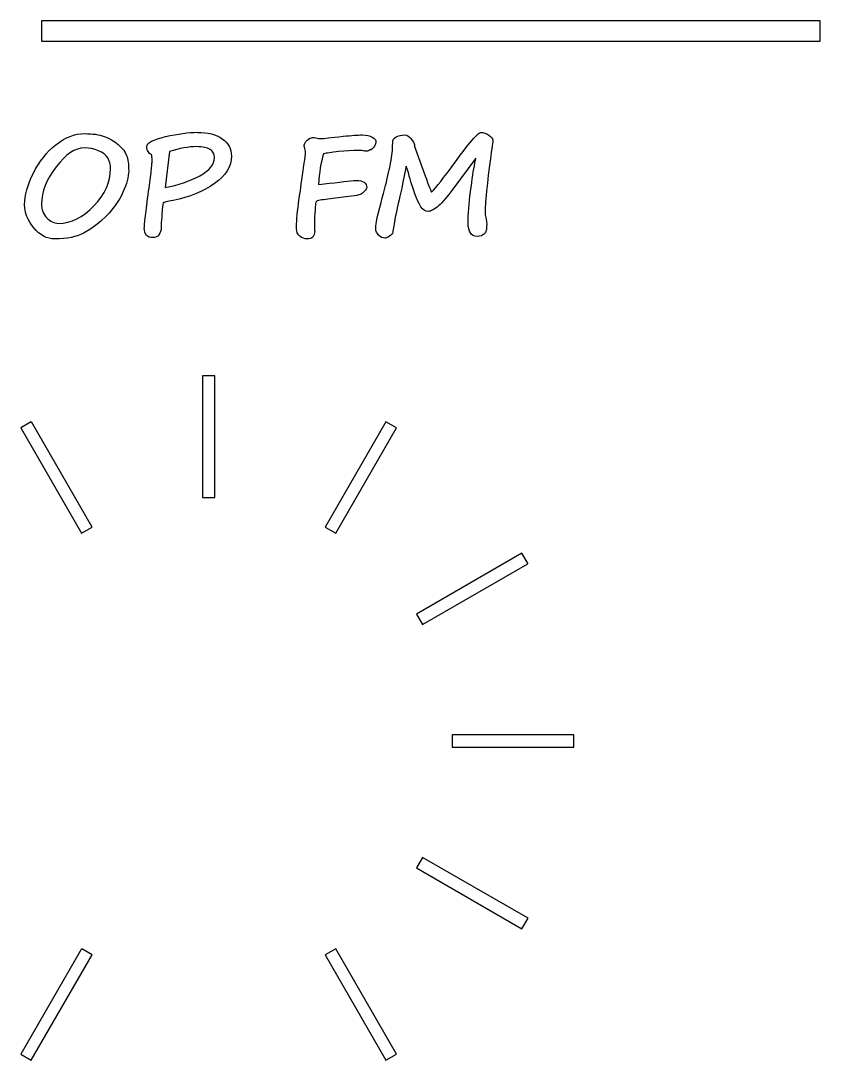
# Model space of a CAD drawing. Extents: x -1 to 126, y -65 to 138.
# Drawn here: x 105.32 to 126.33, y 41.15 to 68.48 of the extents above; entities that cross this region are included whole.
import ezdxf

# ---------------------------------------------------------------- set-up
doc = ezdxf.new("R2010")
doc.units = 0

msp = doc.modelspace()

# ---------------------------------------------------------------- linework, layer by layer
for p, q in [((105.864, 68.4811), (105.864, 67.948)), ((126.334, 68.4811), (105.864, 68.4811)), ((126.334, 67.948), (126.334, 68.4811)), ((105.864, 67.948), (126.334, 67.948)), ((106.334454, 65.290967), (106.426868, 65.349729)), ((106.426868, 65.349729), (106.519817, 65.399942)), ((106.519817, 65.399942), (106.61437, 65.441073)), ((106.61437, 65.441073), (106.709454, 65.472591)), ((106.709454, 65.472591), (106.806143, 65.495564)), ((106.806143, 65.495564), (106.903366, 65.508913)), ((106.903366, 65.508913), (107.001655, 65.513711)), ((107.002, 65.5137), (107.077319, 65.512571)), ((107.077319, 65.512571), (107.148902, 65.509354)), ((107.148902, 65.509354), (107.217276, 65.503484)), ((107.217276, 65.503484), (107.282447, 65.495468)), ((107.282447, 65.495468), (107.343881, 65.485308)), ((107.343881, 65.485308), (107.402106, 65.473032)), ((107.402106, 65.473032), (107.457128, 65.458074)), ((107.457128, 65.458074), (107.508411, 65.440971)), ((107.508411, 65.440971), (107.606167, 65.40091)), ((107.606167, 65.40091), (107.700183, 65.351764)), ((107.700183, 65.351764), (107.789927, 65.294605)), ((108.757332, 65.31286), (108.826242, 65.345445)), ((108.826242, 65.345445), (108.910646, 65.37643)), ((108.910646, 65.37643), (109.010005, 65.406343)), ((109.010005, 65.406343), (109.124855, 65.435189)), ((109.124855, 65.435189), (109.245045, 65.461351)), ((109.245045, 65.461351), (109.360965, 65.484324)), ((109.360965, 65.484324), (109.472609, 65.504079)), ((109.472609, 65.504079), (109.579983, 65.519573)), ((109.579983, 65.519573), (109.682545, 65.53185)), ((109.682545, 65.53185), (109.780835, 65.540938)), ((109.780835, 65.540938), (109.874854, 65.546272)), ((109.874854, 65.546272), (109.964062, 65.547965)), ((109.964, 65.5479), (110.063359, 65.54536)), ((110.063359, 65.54536), (110.157912, 65.537345)), ((110.157912, 65.537345), (110.247119, 65.524532)), ((110.247119, 65.524532), (110.330987, 65.505849)), ((110.330987, 65.505849), (110.409513, 65.48234)), ((110.409513, 65.48234), (110.483232, 65.453494)), ((110.483232, 65.453494), (110.551606, 65.419306)), ((110.551606, 65.419306), (110.61464, 65.379775)), ((110.61464, 65.379775), (110.671265, 65.335971)), ((110.671265, 65.335971), (110.720945, 65.288431)), ((112.814728, 65.306426), (112.848383, 65.341148)), ((112.848383, 65.341148), (112.886311, 65.371596)), ((112.886311, 65.371596), (112.922636, 65.393497)), ((112.922636, 65.393497), (112.957358, 65.406846)), ((112.957358, 65.406846), (112.990477, 65.411108)), ((112.99, 65.4111), (113.034337, 65.40856)), ((113.034337, 65.40856), (113.080277, 65.400545)), ((113.08, 65.4004), (113.148377, 65.389704)), ((113.148377, 65.389704), (113.219423, 65.385978)), ((113.22, 65.386), (113.244581, 65.387129)), ((113.244581, 65.387129), (113.282509, 65.389669)), ((113.282509, 65.389669), (113.334325, 65.39393)), ((113.334325, 65.39393), (113.399496, 65.400337)), ((113.399496, 65.400337), (113.478555, 65.408352)), ((113.478555, 65.408352), (113.571505, 65.418512)), ((113.571505, 65.418512), (113.677807, 65.430252)), ((113.677807, 65.430252), (113.798, 65.443601)), ((113.798, 65.4437), (113.878129, 65.452251)), ((113.878129, 65.452251), (113.952381, 65.459194)), ((113.952381, 65.459194), (114.021825, 65.4656)), ((114.021825, 65.4656), (114.086462, 65.470398)), ((114.086462, 65.470398), (114.145223, 65.47466)), ((114.145223, 65.47466), (114.199176, 65.4772)), ((114.199176, 65.4772), (114.247786, 65.478893)), ((114.247786, 65.478893), (114.291056, 65.479458)), ((114.291, 65.4795), (114.372195, 65.476311)), ((114.372195, 65.476311), (114.443245, 65.465615)), ((114.443245, 65.465615), (114.505209, 65.448512)), ((114.505209, 65.448512), (114.557025, 65.42393)), ((114.557025, 65.42393), (114.598693, 65.396696)), ((114.598693, 65.396696), (114.628605, 65.37107)), ((114.628605, 65.37107), (114.646244, 65.346489)), ((114.646244, 65.346489), (114.652115, 65.323516)), ((115.096, 65.2797), (115.101334, 65.325107)), ((115.101334, 65.325107), (115.118437, 65.364638)), ((115.118437, 65.364638), (115.146207, 65.398823)), ((115.146207, 65.398823), (115.185205, 65.427669)), ((115.185205, 65.427669), (115.233281, 65.450106)), ((115.233281, 65.450106), (115.288303, 65.466672)), ((115.288303, 65.466672), (115.349734, 65.476296)), ((115.349734, 65.476296), (115.418645, 65.479485)), ((115.419, 65.4795), (115.457995, 65.47363)), ((115.457995, 65.47363), (115.496989, 65.455455)), ((115.496989, 65.455455), (115.535987, 65.425006)), ((115.535987, 65.425006), (115.574981, 65.382272)), ((115.574981, 65.382272), (115.610773, 65.334729)), ((115.610773, 65.334729), (115.639618, 65.288788)), ((117.136637, 65.284531), (117.183644, 65.341153)), ((117.183644, 65.341153), (117.222641, 65.387093)), ((117.222641, 65.387093), (117.256827, 65.425021)), ((117.256827, 65.425021), (117.288345, 65.457606)), ((117.288345, 65.457606), (117.317191, 65.484841)), ((117.317191, 65.484841), (117.343382, 65.507814)), ((117.343382, 65.507814), (117.366891, 65.525453)), ((117.366891, 65.525453), (117.387719, 65.537729)), ((117.387719, 65.537729), (117.406402, 65.545208)), ((117.406402, 65.545208), (117.421896, 65.547748)), ((117.422, 65.5479), (117.46794, 65.543102)), ((117.46794, 65.543102), (117.516017, 65.529217)), ((117.516017, 65.529217), (117.566763, 65.505708)), ((117.566763, 65.505708), (117.619648, 65.473122)), ((117.619648, 65.473122), (117.667192, 65.437334)), ((117.667192, 65.437334), (117.70138, 65.404212)), ((117.70138, 65.404212), (117.721672, 65.3743)), ((117.721672, 65.3743), (117.728614, 65.346529)), ((117.727871, 65.329397), (117.724682, 65.297345)), ((117.729, 65.3465), (117.727871, 65.329397)), ((105.989903, 64.980605), (106.070032, 65.066609)), ((106.070032, 65.066609), (106.154433, 65.147271)), ((106.154433, 65.147271), (106.24311, 65.222591)), ((106.24311, 65.222591), (106.334454, 65.290967)), ((106.717632, 65.067615), (106.625219, 65.013662)), ((106.808979, 65.106612), (106.717632, 65.067615)), ((106.899256, 65.129585), (106.808979, 65.106612)), ((106.989, 65.1376), (106.899256, 65.129585)), ((107.087202, 65.132808), (106.989446, 65.137606)), ((107.181219, 65.118923), (107.087202, 65.132808)), ((107.272565, 65.09595), (107.181219, 65.118923)), ((107.360706, 65.063365), (107.272565, 65.09595)), ((107.440835, 65.02437), (107.360706, 65.063365)), ((107.789927, 65.294605), (107.875931, 65.228901)), ((107.875931, 65.228901), (107.952854, 65.158388)), ((107.952854, 65.158388), (108.016422, 65.086805)), ((108.016422, 65.086805), (108.065034, 65.013622)), ((108.63719, 65.133857), (108.634932, 65.171248)), ((108.635, 65.1713), (108.642479, 65.208694)), ((108.64306, 65.099668), (108.63719, 65.133857)), ((108.642479, 65.208694), (108.665452, 65.244486)), ((108.652684, 65.068153), (108.64306, 65.099668)), ((108.666033, 65.03984), (108.652684, 65.068153)), ((108.665452, 65.244486), (108.703916, 65.279208)), ((108.703916, 65.279208), (108.757332, 65.31286)), ((109.327012, 65.070736), (109.231392, 65.039754)), ((109.421028, 65.097435), (109.327012, 65.070736)), ((109.512909, 65.120407), (109.421028, 65.097435)), ((109.603189, 65.138554), (109.512909, 65.120407)), ((109.69133, 65.152976), (109.603189, 65.138554)), ((109.777334, 65.163672), (109.69133, 65.152976)), ((109.861735, 65.169542), (109.777334, 65.163672)), ((109.944, 65.1718), (109.861735, 65.169542)), ((110.000527, 65.170694), (109.943905, 65.171822)), ((110.053946, 65.166968), (110.000527, 65.170694)), ((110.103092, 65.161098), (110.053946, 65.166968)), ((110.149032, 65.153083), (110.103092, 65.161098)), ((110.191233, 65.142923), (110.149032, 65.153083)), ((110.229694, 65.13011), (110.191233, 65.142923)), ((110.264416, 65.114616), (110.229694, 65.13011)), ((110.295934, 65.097513), (110.264416, 65.114616)), ((110.323169, 65.077221), (110.295934, 65.097513)), ((110.347214, 65.055321), (110.323169, 65.077221)), ((110.36697, 65.03074), (110.347214, 65.055321)), ((110.720945, 65.288431), (110.762612, 65.237148)), ((110.762612, 65.237148), (110.7968, 65.182126)), ((110.7968, 65.182126), (110.822962, 65.123365)), ((110.822962, 65.123365), (110.842182, 65.060867)), ((110.842182, 65.060867), (110.853414, 64.99516)), ((112.772752, 65.18252), (112.771624, 65.207638)), ((112.772, 65.2076), (112.776798, 65.239652)), ((112.777042, 65.15421), (112.772752, 65.18252)), ((112.776798, 65.239652), (112.791219, 65.272774)), ((112.782912, 65.121622), (112.777042, 65.15421)), ((112.792, 65.0853), (112.782912, 65.121622)), ((112.791219, 65.272774), (112.814728, 65.306426)), ((112.802783, 65.038789), (112.792086, 65.085265)), ((113.81467, 65.053621), (113.674713, 65.041881)), ((113.947148, 65.062173), (113.81467, 65.053621)), ((114.07108, 65.067507), (113.947148, 65.062173)), ((114.187, 65.0692), (114.07108, 65.067507)), ((114.237774, 65.068836), (114.187561, 65.0694)), ((114.280508, 65.067143), (114.237774, 65.068836)), ((114.315766, 65.063925), (114.280508, 65.067143)), ((114.343, 65.0602), (114.315766, 65.063925)), ((114.371812, 65.054893), (114.342432, 65.060227)), ((114.406, 65.0532), (114.371812, 65.054893)), ((114.435675, 65.055935), (114.406293, 65.053395)), ((114.463446, 65.065023), (114.435675, 65.055935)), ((114.488027, 65.078908), (114.463446, 65.065023)), ((114.511, 65.0992), (114.488027, 65.078908)), ((114.543991, 65.102882), (114.510872, 65.080445)), ((114.511, 65.0806), (114.511, 65.0992)), ((114.572837, 65.127463), (114.543991, 65.102882)), ((114.596882, 65.154697), (114.572837, 65.127463)), ((114.616638, 65.183543), (114.596882, 65.154697)), ((114.632132, 65.215059), (114.616638, 65.183543)), ((114.643336, 65.249247), (114.632132, 65.215059)), ((114.649742, 65.285039), (114.643336, 65.249247)), ((114.652, 65.3235), (114.649742, 65.285039)), ((115.073418, 64.948013), (115.086767, 65.070342)), ((115.086767, 65.070342), (115.094246, 65.180917)), ((115.094246, 65.180917), (115.096786, 65.279743)), ((115.639618, 65.288788), (115.662055, 65.244451)), ((115.662055, 65.244451), (115.677549, 65.202251)), ((115.664, 65.2053), (115.916024, 64.503978)), ((115.678, 65.2022), (115.664171, 65.205304)), ((116.950737, 65.045215), (117.020717, 65.136559)), ((117.020717, 65.136559), (117.082148, 65.216154)), ((117.082148, 65.216154), (117.136637, 65.284531)), ((117.700637, 65.114121), (117.68836, 65.023841)), ((117.710797, 65.189974), (117.700637, 65.114121)), ((117.718812, 65.250872), (117.710797, 65.189974)), ((117.724682, 65.297345), (117.718812, 65.250872)), ((105.774091, 64.691073), (105.841934, 64.793105)), ((105.841934, 64.793105), (105.913514, 64.889258)), ((105.913514, 64.889258), (105.989903, 64.980605)), ((106.438788, 64.858214), (106.344236, 64.757252)), ((106.532272, 64.943685), (106.438788, 64.858214)), ((106.625219, 65.013662), (106.532272, 64.943685)), ((107.508678, 64.980566), (107.440835, 65.02437)), ((107.563697, 64.931954), (107.508678, 64.980566)), ((107.605898, 64.878535), (107.563697, 64.931954)), ((107.637417, 64.818707), (107.605898, 64.878535)), ((107.659853, 64.749796), (107.637417, 64.818707)), ((108.065034, 65.013622), (108.100289, 64.93937)), ((108.100289, 64.93937), (108.113639, 64.900375)), ((108.113639, 64.900375), (108.124843, 64.858174)), ((108.124843, 64.858174), (108.134467, 64.812234)), ((108.134467, 64.812234), (108.142482, 64.762555)), ((108.683672, 65.014722), (108.666033, 65.03984)), ((108.705036, 64.992286), (108.683672, 65.014722)), ((108.730154, 64.973066), (108.705036, 64.992286)), ((108.759, 64.9565), (108.730154, 64.973066)), ((108.765142, 64.938869), (108.759272, 64.956508)), ((108.768896, 64.905214), (108.765142, 64.938869)), ((108.771436, 64.856071), (108.768896, 64.905214)), ((108.771412, 64.772792), (108.771976, 64.790967)), ((108.772, 64.7909), (108.771436, 64.856071)), ((109.231, 65.04), (109.116982, 64.10133)), ((110.383536, 65.004041), (110.36697, 65.03074)), ((110.396349, 64.975195), (110.383536, 65.004041)), ((110.387831, 64.750871), (110.406514, 64.811768)), ((110.405436, 64.94368), (110.396349, 64.975195)), ((110.411307, 64.910025), (110.405436, 64.94368)), ((110.406514, 64.811768), (110.412385, 64.873733)), ((110.413, 64.8737), (110.411307, 64.910025)), ((110.850057, 64.823505), (110.829229, 64.724679)), ((110.857, 64.925), (110.850057, 64.823505)), ((110.853414, 64.99516), (110.857168, 64.925183)), ((112.763087, 64.680309), (112.783915, 64.826675)), ((112.783915, 64.826675), (112.805815, 64.982659)), ((112.806, 64.9827), (112.802783, 65.038789)), ((113.231909, 64.802652), (113.211081, 64.709169)), ((113.254346, 64.892396), (113.231909, 64.802652)), ((113.28, 64.9784), (113.254346, 64.892396)), ((113.309329, 64.987384), (113.279949, 64.978296)), ((113.344584, 64.995935), (113.309329, 64.987384)), ((113.385718, 65.004487), (113.344584, 64.995935)), ((113.432191, 65.012502), (113.385718, 65.004487)), ((113.484007, 65.019981), (113.432191, 65.012502)), ((113.542235, 65.027459), (113.484007, 65.019981)), ((113.605803, 65.034938), (113.542235, 65.027459)), ((113.674713, 65.041881), (113.605803, 65.034938)), ((115.049373, 64.774935), (115.055243, 64.813396)), ((115.055243, 64.813396), (115.073418, 64.948013)), ((117.28, 64.8661), (116.674352, 64.053301)), ((116.697, 64.7044), (116.789414, 64.829402)), ((116.789414, 64.829402), (116.873815, 64.943183)), ((116.873815, 64.943183), (116.950737, 65.045215)), ((117.256, 64.7364), (117.264551, 64.77967)), ((117.264551, 64.77967), (117.271494, 64.815462)), ((117.271494, 64.815462), (117.276292, 64.844308)), ((117.276292, 64.844308), (117.280017, 64.866208)), ((117.656, 64.7995), (117.631419, 64.615206)), ((117.673402, 64.919142), (117.656299, 64.799483)), ((117.68836, 65.023841), (117.673402, 64.919142)), ((105.650695, 64.472057), (105.70999, 64.584235)), ((105.70999, 64.584235), (105.774091, 64.691073)), ((106.158872, 64.516867), (106.080883, 64.394004)), ((106.248616, 64.640799), (106.158872, 64.516867)), ((106.344236, 64.757252), (106.248616, 64.640799)), ((107.673738, 64.672341), (107.659853, 64.749796)), ((107.670967, 64.458118), (107.67791, 64.585787)), ((107.678, 64.5858), (107.673738, 64.672341)), ((108.142482, 64.762555), (108.148352, 64.709669)), ((108.148352, 64.709669), (108.152613, 64.65358)), ((108.152613, 64.65358), (108.155153, 64.593752)), ((108.156, 64.5302), (108.153742, 64.471441)), ((108.155153, 64.593752), (108.156282, 64.530182)), ((108.743077, 64.477398), (108.748947, 64.529214)), ((108.748947, 64.529214), (108.754281, 64.576221)), ((108.754281, 64.576221), (108.759079, 64.619491)), ((108.759079, 64.619491), (108.762832, 64.658486)), ((108.762832, 64.658486), (108.766049, 64.693211)), ((108.766049, 64.693211), (108.768589, 64.724193)), ((108.768589, 64.724193), (108.770283, 64.750355)), ((108.770283, 64.750355), (108.771412, 64.772792)), ((110.113794, 64.460272), (110.192853, 64.516894)), ((110.192853, 64.516894), (110.26016, 64.574053)), ((110.26016, 64.574053), (110.315182, 64.631745)), ((110.315182, 64.631745), (110.357382, 64.691039)), ((110.357382, 64.691039), (110.387831, 64.750871)), ((110.745361, 64.537179), (110.682327, 64.447969)), ((110.793971, 64.629593), (110.745361, 64.537179)), ((110.829229, 64.724679), (110.793971, 64.629593)), ((112.725692, 64.417487), (112.743867, 64.544092)), ((112.743867, 64.544092), (112.763087, 64.680309)), ((113.177948, 64.509384), (113.165672, 64.403079)), ((113.193443, 64.611413), (113.177948, 64.509384)), ((113.211081, 64.709169), (113.193443, 64.611413)), ((114.989005, 64.488613), (115.005036, 64.558589)), ((115.005036, 64.558589), (115.018921, 64.622157)), ((115.018921, 64.622157), (115.031198, 64.679852)), ((115.031198, 64.679852), (115.040821, 64.730598)), ((115.040821, 64.730598), (115.049373, 64.774935)), ((115.446, 64.6607), (115.353713, 64.192211)), ((115.45373, 64.646708), (115.446251, 64.660593)), ((115.463354, 64.624808), (115.45373, 64.646708)), ((115.474022, 64.595426), (115.463354, 64.624808)), ((115.486299, 64.557501), (115.474022, 64.595426)), ((115.500184, 64.512094), (115.486299, 64.557501)), ((115.516214, 64.458675), (115.500184, 64.512094)), ((116.51657, 64.462387), (116.604177, 64.578307)), ((116.604177, 64.578307), (116.697127, 64.704373)), ((117.201795, 64.420167), (117.21568, 64.509378)), ((117.21568, 64.509378), (117.229565, 64.592176)), ((117.229565, 64.592176), (117.242914, 64.668029)), ((117.242914, 64.668029), (117.255727, 64.736406)), ((117.631419, 64.615206), (117.607909, 64.420761)), ((105.510738, 64.140862), (105.550266, 64.248233)), ((105.550266, 64.248233), (105.596743, 64.35881)), ((105.596743, 64.35881), (105.650695, 64.472057)), ((106.015176, 64.271141), (105.961224, 64.148812)), ((106.080883, 64.394004), (106.015176, 64.271141)), ((107.61702, 64.208117), (107.650675, 64.332049)), ((107.650675, 64.332049), (107.670967, 64.458118)), ((108.118493, 64.275926), (108.097129, 64.20488)), ((108.134523, 64.344303), (108.118493, 64.275926)), ((108.146263, 64.409474), (108.134523, 64.344303)), ((108.153742, 64.471441), (108.146263, 64.409474)), ((108.711016, 64.229534), (108.720104, 64.297377)), ((108.720104, 64.297377), (108.728655, 64.361478)), ((108.728655, 64.361478), (108.736134, 64.421843)), ((108.736134, 64.421843), (108.743077, 64.477398)), ((109.600974, 64.219887), (109.712085, 64.259951)), ((109.712085, 64.259951), (109.819456, 64.304288)), ((109.819456, 64.304288), (109.923088, 64.352901)), ((109.923088, 64.352901), (110.022447, 64.40525)), ((110.022447, 64.40525), (110.113794, 64.460272)), ((110.515125, 64.279167), (110.410426, 64.199574)), ((110.605938, 64.361965), (110.515125, 64.279167)), ((110.682327, 64.447969), (110.605938, 64.361965)), ((112.694168, 64.194199), (112.709126, 64.301037)), ((112.709126, 64.301037), (112.725692, 64.417487)), ((113.154976, 64.293035), (113.147497, 64.179254)), ((113.165672, 64.403079), (113.154976, 64.293035)), ((113.566231, 64.221462), (113.693903, 64.236956)), ((113.693903, 64.236956), (113.816232, 64.254059)), ((113.816, 64.2541), (113.91162, 64.266913)), ((113.91162, 64.266913), (113.997624, 64.276)), ((113.997624, 64.276), (114.073477, 64.281334)), ((114.073477, 64.281334), (114.139717, 64.283028)), ((114.14, 64.2829), (114.204101, 64.279683)), ((114.204101, 64.279683), (114.259657, 64.271131)), ((114.259657, 64.271131), (114.306133, 64.256174)), ((114.306133, 64.256174), (114.344594, 64.235346)), ((114.344594, 64.235346), (114.374507, 64.208111)), ((114.906202, 64.145662), (114.929711, 64.240748)), ((114.929711, 64.240748), (114.951611, 64.329959)), ((114.951611, 64.329959), (114.971367, 64.412223)), ((114.971367, 64.412223), (114.989005, 64.488613)), ((115.533317, 64.397244), (115.516214, 64.458675)), ((115.552, 64.3278), (115.533317, 64.397244)), ((115.561723, 64.294088), (115.552099, 64.327743)), ((115.572419, 64.25723), (115.561723, 64.294088)), ((115.585232, 64.216096), (115.572419, 64.25723)), ((115.916, 64.5041), (115.952325, 64.403671)), ((115.952325, 64.403671), (115.98491, 64.313394)), ((115.98491, 64.313394), (116.014826, 64.232198)), ((116.014826, 64.232198), (116.041524, 64.160616)), ((116.290076, 64.172321), (116.360055, 64.259395)), ((116.360055, 64.259395), (116.435375, 64.356082)), ((116.435375, 64.356082), (116.51657, 64.462387)), ((117.172415, 64.219313), (117.186837, 64.322945)), ((117.186837, 64.322945), (117.201795, 64.420167)), ((117.607909, 64.420761), (117.586009, 64.2151)), ((105.453032, 63.933598), (105.478686, 64.035627)), ((105.478686, 64.035627), (105.510738, 64.140862)), ((105.919556, 64.027016), (105.889644, 63.90629)), ((105.961224, 64.148812), (105.919556, 64.027016)), ((107.43326, 63.845938), (107.508046, 63.964528)), ((107.508046, 63.964528), (107.569477, 64.085254)), ((107.569477, 64.085254), (107.61702, 64.208117)), ((108.00577, 63.972509), (107.96624, 63.891311)), ((108.041026, 64.053171), (108.00577, 63.972509)), ((108.071475, 64.13063), (108.041026, 64.053171)), ((108.097129, 64.20488), (108.071475, 64.13063)), ((108.66654, 63.899419), (108.680425, 63.999311)), ((108.68, 63.9993), (108.691232, 64.079962)), ((108.691232, 64.079962), (108.701392, 64.156884)), ((108.701392, 64.156884), (108.711016, 64.229534)), ((109.117, 64.1013), (109.244135, 64.124809)), ((109.244135, 64.124809), (109.366998, 64.15258)), ((109.366998, 64.15258), (109.486124, 64.184095)), ((109.486124, 64.184095), (109.600974, 64.219887)), ((110.048781, 63.991241), (109.9163, 63.933013)), ((110.175383, 64.054809), (110.048781, 63.991241)), ((110.296109, 64.124252), (110.175383, 64.054809)), ((110.410426, 64.199574), (110.296109, 64.124252)), ((112.65731, 63.934049), (112.668542, 64.010972)), ((112.668542, 64.010972), (112.680819, 64.097509)), ((112.680819, 64.097509), (112.694168, 64.194199)), ((113.148, 64.1793), (113.222253, 64.187851)), ((113.222253, 64.187851), (113.297039, 64.19533)), ((113.297, 64.1953), (113.434287, 64.207577)), ((113.434287, 64.207577), (113.566231, 64.221462)), ((114.331776, 63.971502), (114.303464, 63.948529)), ((114.359011, 63.998736), (114.331776, 63.971502)), ((114.38252, 64.026507), (114.359011, 63.998736)), ((114.374507, 64.208111), (114.395871, 64.175526)), ((114.399623, 64.051625), (114.38252, 64.026507)), ((114.395871, 64.175526), (114.408684, 64.136531)), ((114.409783, 64.072989), (114.399623, 64.051625)), ((114.408684, 64.136531), (114.412945, 64.091658)), ((114.413, 64.0917), (114.409783, 64.072989)), ((114.852805, 63.935728), (114.880576, 64.043633)), ((114.880576, 64.043633), (114.906202, 64.145662)), ((115.309663, 63.974151), (115.287226, 63.871586)), ((115.3321, 64.080453), (115.309663, 63.974151)), ((115.354, 64.1921), (115.3321, 64.080453)), ((115.599654, 64.171225), (115.585232, 64.216096)), ((115.615148, 64.123149), (115.599654, 64.171225)), ((115.632787, 64.070797), (115.615148, 64.123149)), ((115.65147, 64.015241), (115.632787, 64.070797)), ((115.672298, 63.955413), (115.65147, 64.015241)), ((116.041524, 64.160616), (116.065033, 64.098651)), ((116.065033, 64.098651), (116.085861, 64.046299)), ((116.085861, 64.046299), (116.102964, 64.003565)), ((116.102964, 64.003565), (116.117385, 63.970446)), ((116.117, 63.9704), (116.168816, 64.028092)), ((116.168816, 64.028092), (116.226508, 64.095399)), ((116.226508, 64.095399), (116.290076, 64.172321)), ((116.622184, 63.982687), (116.571968, 63.916449)), ((116.674, 64.0532), (116.622184, 63.982687)), ((117.127006, 63.871557), (117.141427, 63.99068)), ((117.141427, 63.99068), (117.156921, 64.108736)), ((117.156921, 64.108736), (117.172415, 64.219313)), ((117.564645, 63.998751), (117.555021, 63.893519)), ((117.586009, 64.2151), (117.564645, 63.998751)), ((105.421, 63.6446), (105.424725, 63.738083)), ((105.424725, 63.738083), (105.435393, 63.834772)), ((105.435393, 63.834772), (105.453032, 63.933598)), ((105.871469, 63.785564), (105.865598, 63.665371)), ((105.889644, 63.90629), (105.871469, 63.785564)), ((107.24309, 63.613031), (107.345119, 63.728415)), ((107.345119, 63.728415), (107.43326, 63.845938)), ((107.874359, 63.731591), (107.82201, 63.653599)), ((107.922436, 63.810649), (107.874359, 63.731591)), ((107.96624, 63.891311), (107.922436, 63.810649)), ((108.630782, 63.631254), (108.641986, 63.715656)), ((108.641986, 63.715656), (108.653727, 63.804866)), ((108.653727, 63.804866), (108.66654, 63.899419)), ((109.059, 63.6964), (109.047768, 63.595438)), ((109.07064, 63.70015), (109.059408, 63.696425)), ((109.088279, 63.704948), (109.07064, 63.70015)), ((109.112324, 63.710818), (109.088279, 63.704948)), ((109.142237, 63.718297), (109.112324, 63.710818)), ((109.179098, 63.726312), (109.142237, 63.718297)), ((109.221832, 63.7354), (109.179098, 63.726312)), ((109.270442, 63.746068), (109.221832, 63.7354)), ((109.326, 63.7573), (109.270442, 63.746068)), ((109.482005, 63.792523), (109.32549, 63.757265)), ((109.632647, 63.833654), (109.482005, 63.792523)), ((109.777413, 63.880664), (109.632647, 63.833654)), ((109.9163, 63.933013), (109.777413, 63.880664)), ((112.621129, 63.681379), (112.623669, 63.698482)), ((112.623669, 63.698482), (112.627394, 63.725716)), ((112.627394, 63.725716), (112.632728, 63.763108)), ((112.632728, 63.763108), (112.639671, 63.810117)), ((112.639671, 63.810117), (112.647686, 63.867276)), ((112.647686, 63.867276), (112.65731, 63.934049)), ((113.074004, 63.691104), (113.070787, 63.672421)), ((113.076544, 63.704453), (113.074004, 63.691104)), ((113.079084, 63.712468), (113.076544, 63.704453)), ((113.091897, 63.732223), (113.079084, 63.712468)), ((113.109, 63.7445), (113.091897, 63.732223)), ((113.145191, 63.752422), (113.108867, 63.744407)), ((113.185789, 63.760973), (113.145191, 63.752422)), ((113.230662, 63.768988), (113.185789, 63.760973)), ((113.280342, 63.777003), (113.230662, 63.768988)), ((113.334828, 63.785018), (113.280342, 63.777003)), ((113.393589, 63.79357), (113.334828, 63.785018)), ((113.457157, 63.801585), (113.393589, 63.79357)), ((113.525, 63.8096), (113.457157, 63.801585)), ((114.013, 63.8662), (113.524756, 63.809756)), ((114.090858, 63.878058), (114.013402, 63.866318)), ((114.154962, 63.890335), (114.090858, 63.878058)), ((114.206244, 63.902611), (114.154962, 63.890335)), ((114.243636, 63.914888), (114.206244, 63.902611)), ((114.274085, 63.92931), (114.243636, 63.914888)), ((114.303464, 63.948529), (114.274085, 63.92931)), ((114.758255, 63.573547), (114.79191, 63.700685)), ((114.79191, 63.700685), (114.823426, 63.821411)), ((114.823426, 63.821411), (114.852805, 63.935728)), ((115.26479, 63.774363), (115.241817, 63.674471)), ((115.287226, 63.871586), (115.26479, 63.774363)), ((115.715032, 63.840563), (115.672298, 63.955413)), ((115.756699, 63.741204), (115.715032, 63.840563)), ((115.798366, 63.657336), (115.756699, 63.741204)), ((116.386071, 63.697431), (116.343337, 63.654161)), ((116.429875, 63.745507), (116.386071, 63.697431)), ((116.475815, 63.79786), (116.429875, 63.745507)), ((116.523358, 63.855015), (116.475815, 63.79786)), ((116.571968, 63.916449), (116.523358, 63.855015)), ((117.103497, 63.647732), (117.114193, 63.75724)), ((117.114193, 63.75724), (117.127006, 63.871557)), ((117.539527, 63.717235), (117.533657, 63.646188)), ((117.54647, 63.800036), (117.539527, 63.717235)), ((117.555021, 63.893519), (117.54647, 63.800036)), ((105.424548, 63.566604), (105.420823, 63.644593)), ((105.43578, 63.489679), (105.424548, 63.566604)), ((105.454464, 63.412757), (105.43578, 63.489679)), ((105.481162, 63.336904), (105.454464, 63.412757)), ((105.866, 63.6654), (105.868258, 63.611981)), ((105.868258, 63.611981), (105.874664, 63.560701)), ((105.874664, 63.560701), (105.88536, 63.511555)), ((105.88536, 63.511555), (105.899782, 63.464545)), ((105.899782, 63.464545), (105.919001, 63.420208)), ((105.919001, 63.420208), (105.941974, 63.378008)), ((106.908154, 63.333651), (107.021935, 63.41271)), ((107.021935, 63.41271), (107.133582, 63.50566)), ((107.133582, 63.50566), (107.24309, 63.613031)), ((107.639853, 63.426568), (107.570406, 63.353385)), ((107.705023, 63.501357), (107.639853, 63.426568)), ((107.765385, 63.576676), (107.705023, 63.501357)), ((107.82201, 63.653599), (107.765385, 63.576676)), ((108.595504, 63.348671), (108.602983, 63.411169)), ((108.602983, 63.411169), (108.611535, 63.479546)), ((108.611535, 63.479546), (108.620622, 63.552729)), ((108.620622, 63.552729), (108.630782, 63.631254)), ((109.038144, 63.499282), (109.029592, 63.408471)), ((109.047768, 63.595438), (109.038144, 63.499282)), ((112.587997, 63.379618), (112.597085, 63.471498)), ((112.597085, 63.471498), (112.608317, 63.569787)), ((112.608317, 63.569787), (112.620594, 63.673955)), ((112.62, 63.6739), (112.621129, 63.681379)), ((113.047391, 63.414938), (113.042593, 63.327867)), ((113.053797, 63.505218), (113.047391, 63.414938)), ((113.057551, 63.549019), (113.053797, 63.505218)), ((113.061276, 63.58748), (113.057551, 63.549019)), ((113.064494, 63.620602), (113.061276, 63.58748)), ((113.068247, 63.649448), (113.064494, 63.620602)), ((113.070787, 63.672421), (113.068247, 63.649448)), ((114.691511, 63.312265), (114.722496, 63.439934)), ((114.723, 63.44), (114.758255, 63.573547)), ((115.192118, 63.44584), (115.165419, 63.317099)), ((115.217235, 63.564963), (115.192118, 63.44584)), ((115.241817, 63.674471), (115.217235, 63.564963)), ((115.839497, 63.589495), (115.798366, 63.657336)), ((115.881698, 63.537143), (115.839497, 63.589495)), ((115.927105, 63.499215), (115.881698, 63.537143)), ((115.975717, 63.476779), (115.927105, 63.499215)), ((116.027, 63.4693), (115.975717, 63.476779)), ((116.055945, 63.471475), (116.026566, 63.469218)), ((116.086394, 63.478418), (116.055945, 63.471475)), ((116.118446, 63.489622), (116.086394, 63.478418)), ((116.152098, 63.505652), (116.118446, 63.489622)), ((116.187356, 63.52648), (116.152098, 63.505652)), ((116.224214, 63.551598), (116.187356, 63.52648)), ((116.262142, 63.580978), (116.224214, 63.551598)), ((116.302203, 63.615166), (116.262142, 63.580978)), ((116.343337, 63.654161), (116.302203, 63.615166)), ((117.082669, 63.346451), (117.087467, 63.442071)), ((117.087467, 63.442071), (117.094409, 63.542497)), ((117.094409, 63.542497), (117.103497, 63.647732)), ((117.52392, 63.501425), (117.523356, 63.475771)), ((117.526178, 63.538283), (117.52392, 63.501425)), ((117.524, 63.4758), (117.530406, 63.376441)), ((117.529395, 63.586893), (117.526178, 63.538283)), ((117.533657, 63.646188), (117.529395, 63.586893)), ((105.514817, 63.261048), (105.481162, 63.336904)), ((105.556484, 63.186262), (105.514817, 63.261048)), ((105.605094, 63.11201), (105.556484, 63.186262)), ((105.941974, 63.378008), (105.969745, 63.337943)), ((105.969745, 63.337943), (106.001263, 63.300552)), ((106.001263, 63.300552), (106.035452, 63.266363)), ((106.035452, 63.266363), (106.07124, 63.236981)), ((106.07124, 63.236981), (106.108099, 63.211864)), ((106.108099, 63.211864), (106.146563, 63.191036)), ((106.146563, 63.191036), (106.186091, 63.175005)), ((106.186091, 63.175005), (106.226688, 63.163801)), ((106.226688, 63.163801), (106.268892, 63.156859)), ((106.268892, 63.156859), (106.312159, 63.154601)), ((106.312, 63.1547), (106.434863, 63.161643)), ((106.434863, 63.161643), (106.556125, 63.183543)), ((106.556125, 63.183543), (106.675781, 63.219334)), ((106.675781, 63.219334), (106.792768, 63.269547)), ((106.792768, 63.269547), (106.908154, 63.333651)), ((107.42671, 63.216101), (107.281944, 63.095908)), ((107.570406, 63.353385), (107.42671, 63.216101)), ((108.570951, 63.113628), (108.57414, 63.149953)), ((108.57414, 63.149953), (108.57843, 63.19162)), ((108.57843, 63.19162), (108.583228, 63.238627)), ((108.583228, 63.238627), (108.589098, 63.290977)), ((108.589098, 63.290977), (108.595504, 63.348671)), ((109.014099, 63.166486), (109.011559, 63.095973)), ((109.017852, 63.241805), (109.014099, 63.166486)), ((109.023186, 63.322467), (109.017852, 63.241805)), ((109.029592, 63.408471), (109.023186, 63.322467)), ((112.568129, 63.074598), (112.570387, 63.141369)), ((112.570387, 63.141369), (112.574648, 63.214555)), ((112.574648, 63.214555), (112.580518, 63.294147)), ((112.580518, 63.294147), (112.587997, 63.379618)), ((113.038, 63.1649), (113.044773, 62.947025)), ((113.040053, 63.244532), (113.038924, 63.16494)), ((113.042593, 63.327867), (113.040053, 63.244532)), ((114.656262, 63.092714), (114.669611, 63.196879)), ((114.669611, 63.196879), (114.691511, 63.312265)), ((115.141402, 63.1921), (115.131242, 63.135475)), ((115.152606, 63.252461), (115.141402, 63.1921)), ((115.165419, 63.317099), (115.152606, 63.252461)), ((117.082657, 63.085762), (117.078932, 63.169097)), ((117.079, 63.1691), (117.080129, 63.255638)), ((117.080129, 63.255638), (117.082669, 63.346451)), ((117.530406, 63.376441), (117.549118, 63.274412)), ((117.549, 63.2744), (117.562885, 63.196408)), ((117.562885, 63.196408), (117.567147, 63.123225)), ((105.661719, 63.038293), (105.605094, 63.11201)), ((105.72315, 62.969383), (105.661719, 63.038293)), ((105.786718, 62.909552), (105.72315, 62.969383)), ((105.852422, 62.859339), (105.786718, 62.909552)), ((106.911753, 62.866207), (106.829488, 62.834155)), ((106.988675, 62.903599), (106.911753, 62.866207)), ((107.136111, 62.991206), (106.988675, 62.903599)), ((107.281944, 63.095908), (107.136111, 62.991206)), ((108.57049, 62.976218), (108.566736, 63.036582)), ((108.567, 63.0367), (108.567564, 63.056992)), ((108.567564, 63.056992), (108.568693, 63.082646)), ((108.568693, 63.082646), (108.570951, 63.113628)), ((108.58065, 62.923868), (108.57049, 62.976218)), ((108.598288, 62.879528), (108.58065, 62.923868)), ((108.622334, 62.843206), (108.598288, 62.879528)), ((108.977331, 62.895649), (108.951169, 62.855585)), ((108.996042, 62.93785), (108.977331, 62.895649)), ((109.007246, 62.983257), (108.996042, 62.93785)), ((109.011, 63.0308), (109.007246, 62.983257)), ((109.011559, 63.095973), (109.010994, 63.030802)), ((112.572351, 62.954959), (112.566481, 63.01372)), ((112.567, 63.0137), (112.568129, 63.074598)), ((112.588918, 62.902606), (112.572351, 62.954959)), ((112.61723, 62.856666), (112.588918, 62.902606)), ((113.041783, 62.899357), (113.032695, 62.858223)), ((113.045, 62.9469), (113.041783, 62.899357)), ((114.656696, 62.962915), (114.651899, 63.000309)), ((114.652, 63.0003), (114.656262, 63.092714)), ((114.670582, 62.924454), (114.656696, 62.962915)), ((114.694091, 62.885459), (114.670582, 62.924454)), ((114.726676, 62.845928), (114.694091, 62.885459)), ((115.075491, 62.868918), (115.049329, 62.8438)), ((115.092057, 62.892427), (115.075491, 62.868918)), ((115.099, 62.9154), (115.092057, 62.892427)), ((115.102935, 62.951181), (115.099182, 62.91539)), ((115.108269, 62.991245), (115.102935, 62.951181)), ((115.114676, 63.035049), (115.108269, 62.991245)), ((115.122155, 63.083659), (115.114676, 63.035049)), ((115.131242, 63.135475), (115.122155, 63.083659)), ((117.093889, 63.013113), (117.082657, 63.085762)), ((117.112064, 62.952218), (117.093889, 63.013113)), ((117.137718, 62.902002), (117.112064, 62.952218)), ((117.17084, 62.863007), (117.137718, 62.902002)), ((117.505109, 62.878014), (117.469854, 62.849701)), ((117.51953, 62.896161), (117.505109, 62.878014)), ((117.532343, 62.918061), (117.51953, 62.896161)), ((117.543039, 62.943179), (117.532343, 62.918061)), ((117.551591, 62.972025), (117.543039, 62.943179)), ((117.558533, 63.00461), (117.551591, 62.972025)), ((117.563331, 63.040402), (117.558533, 63.00461)), ((117.565871, 63.07993), (117.563331, 63.040402)), ((117.567, 63.1232), (117.565871, 63.07993)), ((105.920265, 62.818205), (105.852422, 62.859339)), ((105.990242, 62.78562), (105.920265, 62.818205)), ((106.062358, 62.762647), (105.990242, 62.78562)), ((106.136611, 62.749298), (106.062358, 62.762647)), ((106.213, 62.7445), (106.136611, 62.749298)), ((106.330023, 62.74709), (106.213036, 62.74455)), ((106.441667, 62.754568), (106.330023, 62.74709)), ((106.546902, 62.766845), (106.441667, 62.754568)), ((106.646794, 62.784484), (106.546902, 62.766845)), ((106.740814, 62.806384), (106.646794, 62.784484)), ((106.829488, 62.834155), (106.740814, 62.806384)), ((108.653849, 62.814894), (108.622334, 62.843206)), ((108.691777, 62.794602), (108.653849, 62.814894)), ((108.737184, 62.782862), (108.691777, 62.794602)), ((108.789, 62.7786), (108.737184, 62.782862)), ((108.837385, 62.783463), (108.788776, 62.778666)), ((108.881189, 62.797885), (108.837385, 62.783463)), ((108.918584, 62.82193), (108.881189, 62.797885)), ((108.951169, 62.855585), (108.918584, 62.82193)), ((112.656761, 62.817138), (112.61723, 62.856666)), ((112.702701, 62.78562), (112.656761, 62.817138)), ((112.750244, 62.762647), (112.702701, 62.78562)), ((112.798321, 62.749298), (112.750244, 62.762647)), ((112.848, 62.7445), (112.798321, 62.749298)), ((112.893814, 62.747634), (112.847874, 62.744417)), ((112.933878, 62.757258), (112.893814, 62.747634)), ((112.968066, 62.772752), (112.933878, 62.757258)), ((112.995837, 62.795189), (112.968066, 62.772752)), ((113.017201, 62.823501), (112.995837, 62.795189)), ((113.032695, 62.858223), (113.017201, 62.823501)), ((114.764604, 62.810673), (114.726676, 62.845928)), ((114.804668, 62.786092), (114.764604, 62.810673)), ((114.845266, 62.770598), (114.804668, 62.786092)), ((114.888, 62.7658), (114.845266, 62.770598)), ((114.912045, 62.768983), (114.888, 62.765766)), ((114.940891, 62.779143), (114.912045, 62.768983)), ((114.974543, 62.795173), (114.940891, 62.779143)), ((115.013004, 62.818146), (114.974543, 62.795173)), ((115.049329, 62.8438), (115.013004, 62.818146)), ((117.211438, 62.835237), (117.17084, 62.863007)), ((117.258981, 62.818134), (117.211438, 62.835237)), ((117.314, 62.8128), (117.258981, 62.818134)), ((117.374767, 62.817133), (117.314403, 62.812871)), ((117.426583, 62.82941), (117.374767, 62.817133)), ((117.469854, 62.849701), (117.426583, 62.82941)), ((110.099, 59.1426), (110.099, 55.9425)), ((110.419, 59.1426), (110.099, 59.1426)), ((110.419, 55.9425), (110.419, 59.1426)), ((105.32, 57.7764), (106.91992, 55.00498)), ((105.597, 57.9364), (105.32014, 57.77638)), ((107.198, 55.165), (105.5978, 57.93642)), ((114.92, 57.9364), (113.32008, 55.16498)), ((113.597, 55.005), (115.19692, 57.77642)), ((115.197, 57.7764), (114.919858, 57.93642)), ((110.099, 55.9425), (110.419, 55.9425)), ((106.92, 55.005), (107.197142, 55.16502)), ((113.32, 55.165), (113.597142, 55.00498)), ((118.493, 54.4812), (115.72186, 52.881)), ((118.653, 54.204), (118.49298, 54.481142)), ((115.881, 52.6038), (118.65214, 54.204)), ((115.721, 52.881), (115.88102, 52.603858)), ((116.659, 49.7026), (116.659, 49.3826)), ((119.859, 49.7026), (116.659, 49.7026)), ((119.859, 49.3826), (119.859, 49.7026)), ((116.659, 49.3826), (119.859, 49.3826)), ((115.881, 46.481), (115.72098, 46.203858)), ((118.653, 44.8811), (115.88186, 46.48102)), ((115.721, 46.2039), (118.49214, 44.60398)), ((118.493, 44.604), (118.65302, 44.881142)), ((106.92, 44.0799), (105.32008, 41.30876)), ((107.198, 43.9199), (106.920858, 44.07992)), ((113.597, 44.0799), (113.319858, 43.91988)), ((115.197, 41.3088), (113.59708, 44.07994)), ((105.597, 41.1487), (107.1972, 43.91984)), ((113.32, 43.9199), (114.91992, 41.14876)), ((105.32, 41.3088), (105.59686, 41.14878)), ((114.92, 41.1487), (115.197142, 41.30872))]:
    msp.add_line(p, q)

doc.saveas('drawing.dxf')
